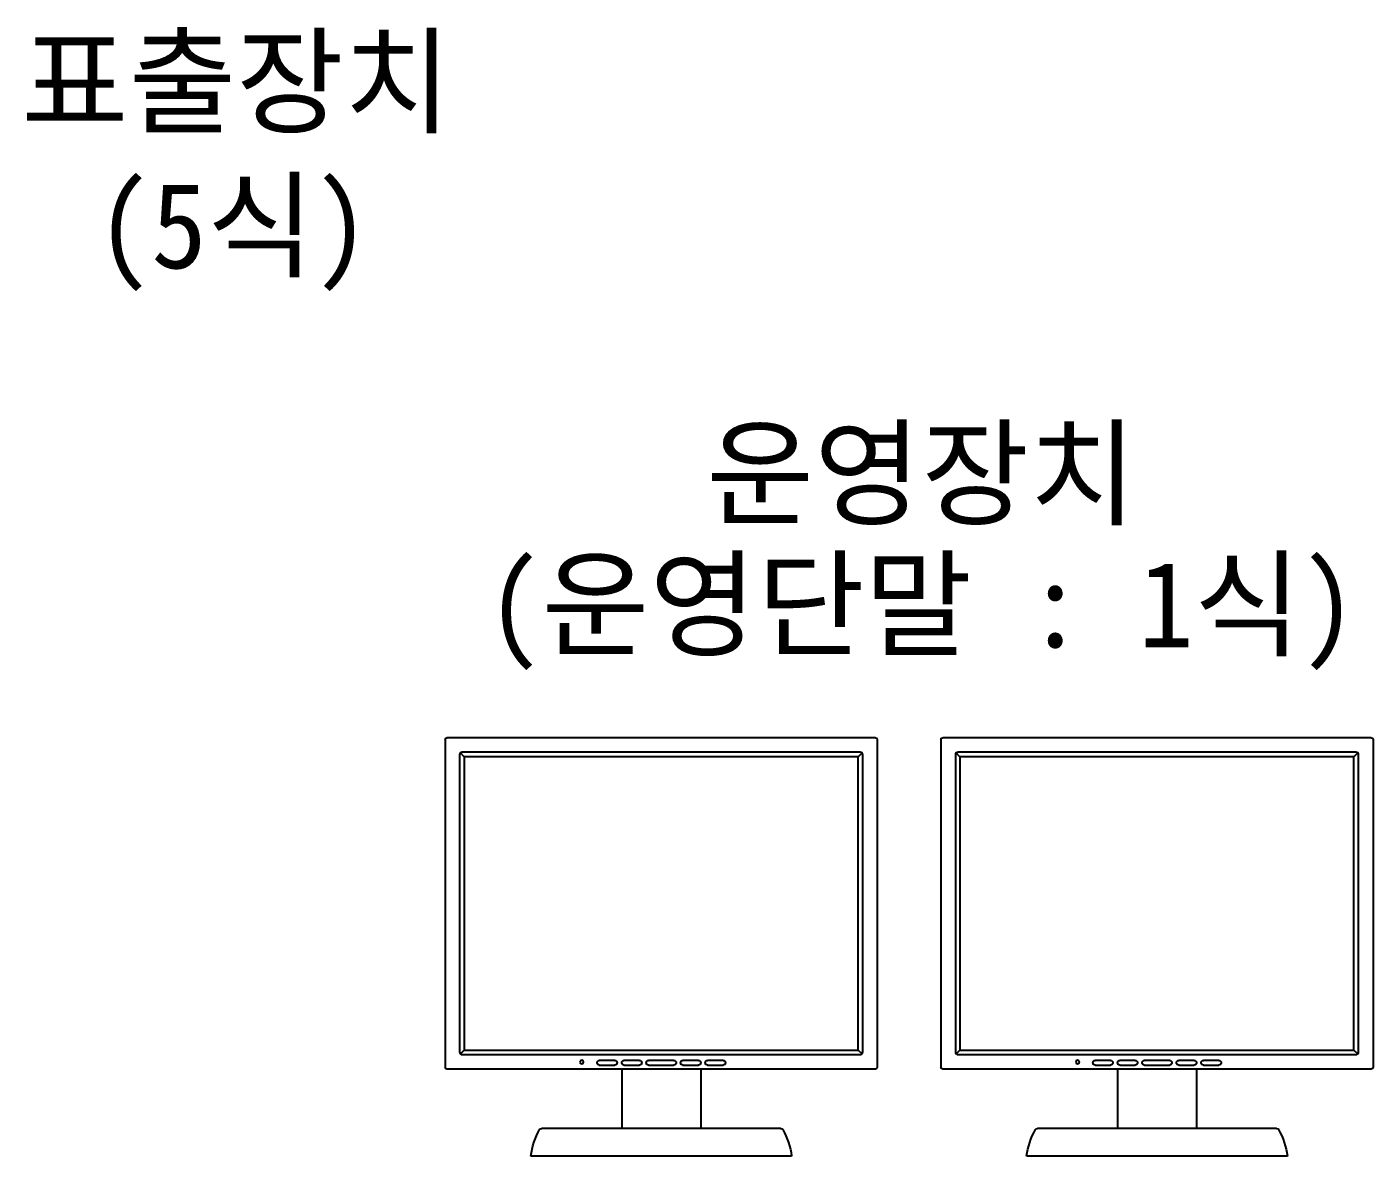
# Model space of a CAD drawing. Header units: millimetres. Extents: x 4 to 3929, y -454 to 587.
# Drawn here: x 2035.9 to 2130.1, y 105.5 to 184.5 of the extents above; entities that cross this region are included whole.
import ezdxf
from ezdxf.enums import TextEntityAlignment as Align

# ---------------------------------------------------------------- set-up
doc = ezdxf.new("R2010")
doc.units = ezdxf.units.MM
doc.header["$LTSCALE"] = 10
doc.linetypes.add('A-HIDDN01', pattern=[0.375, 0.25, -0.125])
doc.layers.add('CZ-TEX2', color=3, linetype='Continuous')
doc.layers.add('TT-WIRE-EQPM', color=2, linetype='Continuous')
doc.styles.get("Standard").update_dxf_attribs({"font": 'GulimChe.ttf'})

# ---------------------------------------------------------------- blocks, each defined once
blk = doc.blocks.new('A$C3F48184D')
at = {"color": 0}
for p, q in [((2, 458.1), (471.4, 458.1)), ((0, 456.1), (0, 97.2)), ((473.4, 456.1), (473.4, 97.2)), ((20.9, 437.3), (16.7, 441.4)), ((452.6, 437.3), (456.7, 441.4)), ((20.9, 116.1), (16.7, 111.9)), ((452.6, 116.1), (456.7, 111.9)), ((2, 95.2), (471.4, 95.2)), ((193.4, 95.2), (193.4, 30.1)), ((280, 95.2), (280, 30.1)), ((105.8, 30.1), (367.7, 30.1)), ((93.9, 0), (379.5, 0))]:
    blk.add_line(p, q, dxfattribs=at)
blk.add_lwpolyline([(18.9, 442.3), (454.6, 442.3, -0.414214), (457.6, 439.3), (457.6, 114.1, -0.414214), (454.6, 111.1), (18.9, 111.1, -0.414214), (15.9, 114.1), (15.9, 439.3, -0.414214)], format="xyb", close=True, dxfattribs=at)
blk.add_lwpolyline([(20.9, 437.3), (452.6, 437.3), (452.6, 116.1), (20.9, 116.1)], close=True, dxfattribs=at)
for points in [[(168.9, 104.7), (185.9, 104.7)], [(195.9, 104.7), (212.9, 104.7)], [(222.8, 104.7), (250.6, 104.7)], [(260.5, 104.7), (277.5, 104.7)], [(287.5, 104.7), (304.5, 104.7)], [(185.9, 99.7), (168.9, 99.7)], [(212.9, 99.7), (195.9, 99.7)], [(250.6, 99.7), (222.8, 99.7)], [(277.5, 99.7), (260.5, 99.7)], [(304.5, 99.7), (287.5, 99.7)]]:
    blk.add_lwpolyline(points, dxfattribs=at)
blk.add_circle((323.7, 103), 2, dxfattribs=at)
for centre, radius, start, end in [((2, 456.1), 2, 90, 180), ((471.4, 456.1), 2, 0, 90), ((168.9, 102.2), 2.5, 90, 270), ((185.9, 102.2), 2.5, 270, 90), ((195.9, 102.2), 2.5, 90, 270), ((212.9, 102.2), 2.5, 270, 90), ((222.8, 102.2), 2.5, 90, 270), ((250.6, 102.2), 2.5, 270, 90), ((260.5, 102.2), 2.5, 90, 270), ((277.5, 102.2), 2.5, 270, 90), ((287.5, 102.2), 2.5, 90, 270), ((304.5, 102.2), 2.5, 270, 90), ((2, 97.2), 2, 180, 270), ((471.4, 97.2), 2, 270, 0), ((105.8, 27.1), 3, 90, 142.3615), ((367.6, 27.1), 3, 37.6385, 90), ((173.4, -10.3), 80.2, 150.6996, 172.6156), ((300, -10.3), 80.2, 7.3844, 29.3004)]:
    blk.add_arc(centre, radius, start, end, dxfattribs=at)

msp = doc.modelspace()

# ---------------------------------------------------------------- block references
at = {"layer": 'TT-WIRE-EQPM', "linetype": 'A-HIDDN01', "xscale": -0.06387836551887788, "yscale": 0.06387836551830817, "zscale": 0.06387836551864921}
for p in [(2095.386, 105.504), (2130.083, 105.504)]:
    msp.add_blockref('A$C3F48184D', p, dxfattribs=at)

# ---------------------------------------------------------------- texts
at = {"layer": 'CZ-TEX2'}
for s, p in [('표출장치', (2035.468, 177.677)), ('(5식)', (2040.705, 167.605))]:
    msp.add_text(s, height=6, dxfattribs=at).set_placement(p)
for s, p in [('운영장치', (2098.484, 153.264)), ('(운영단말 : 1식)', (2098.484, 144.095))]:
    msp.add_text(s, height=6, dxfattribs=at).set_placement(p, align=Align.MIDDLE_CENTER)

doc.saveas('drawing.dxf')
